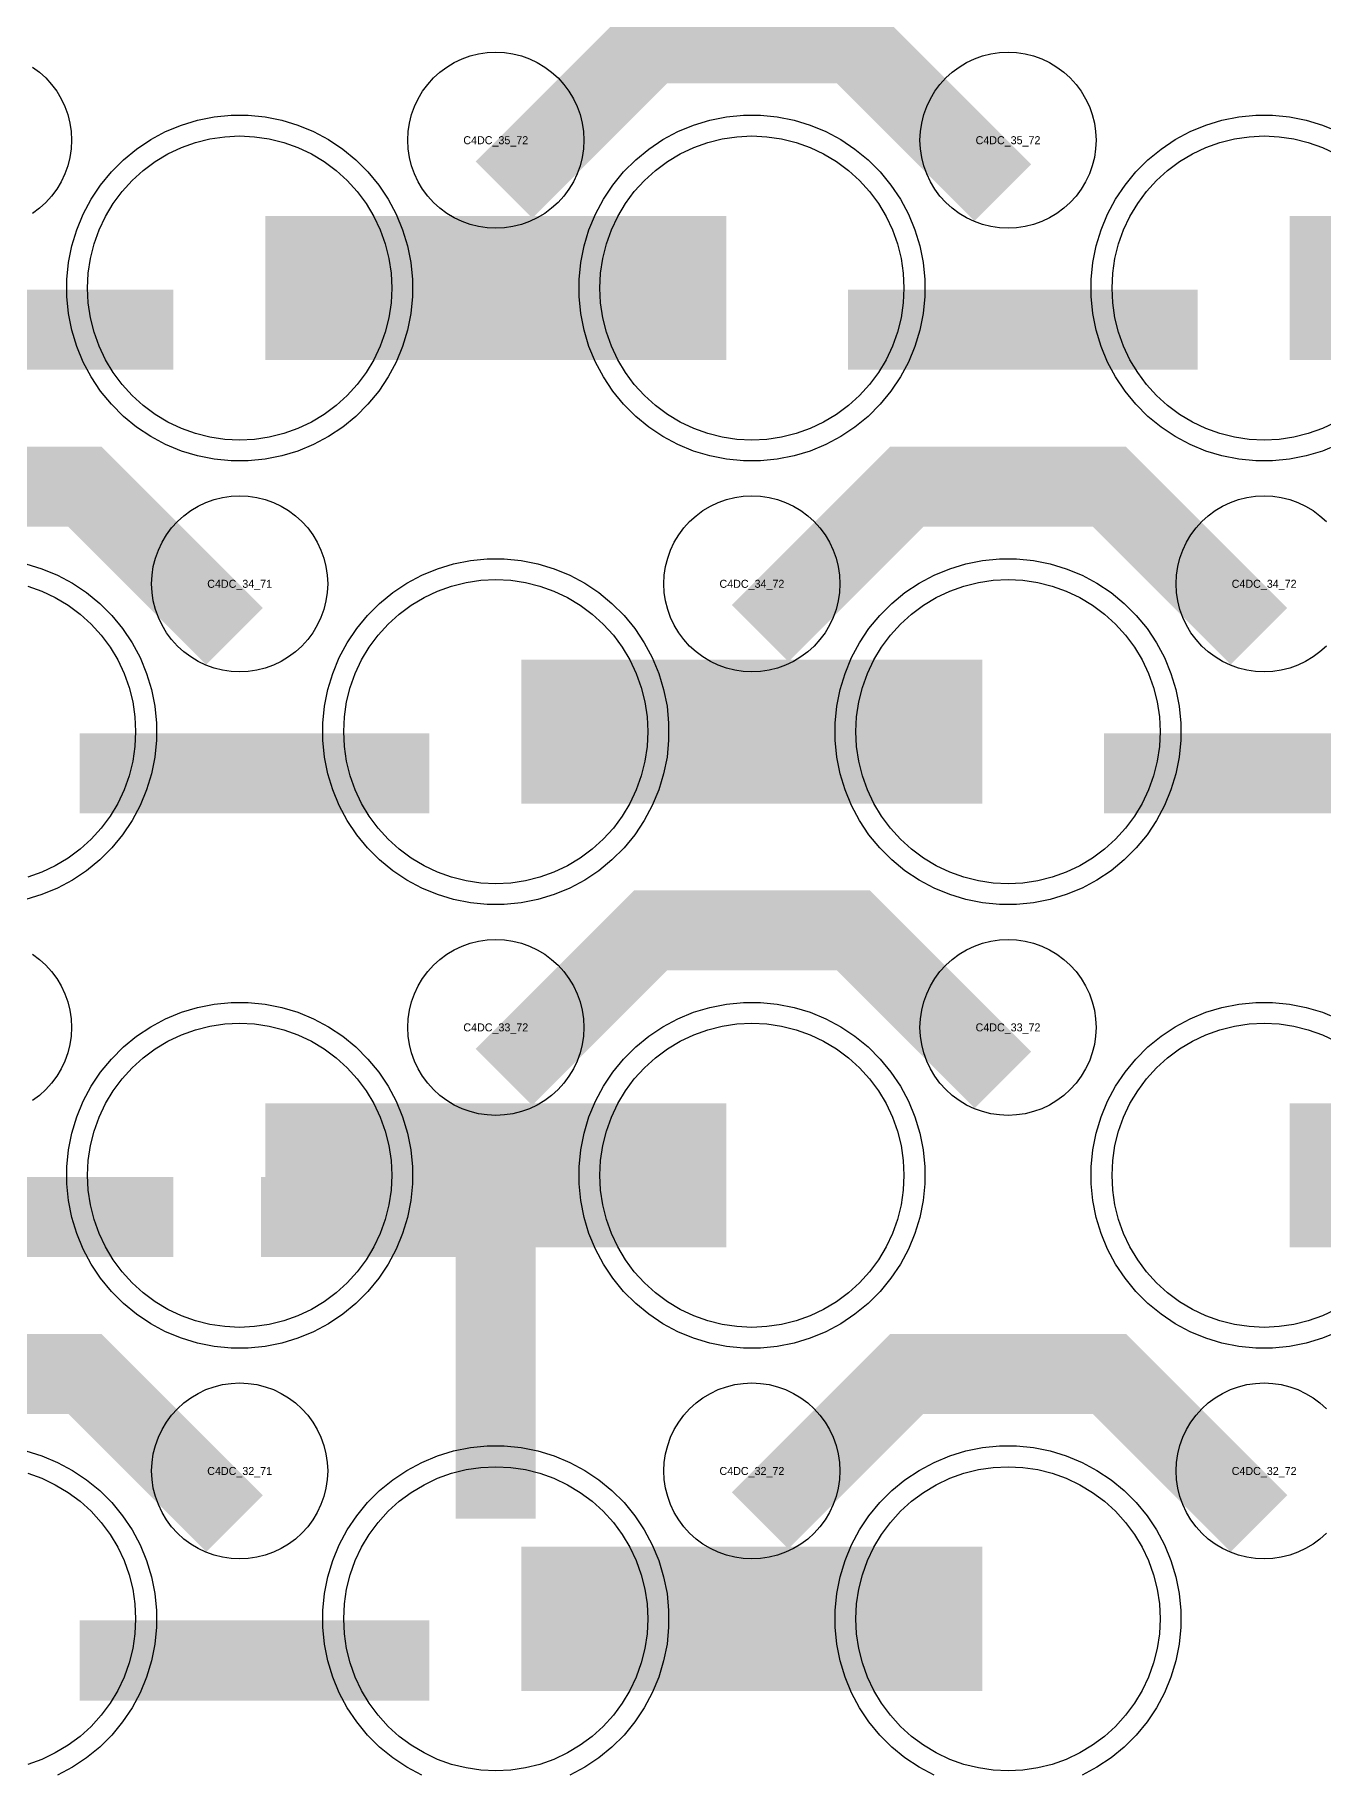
# Model space of a CAD drawing. Extents: x -11880 to 11880, y -14992 to 14992.
# Drawn here: x 10896 to 11298, y -10454 to -9911 of the extents above; entities that cross this region are included whole.
import ezdxf
from ezdxf.enums import TextEntityAlignment as Align

# ---------------------------------------------------------------- set-up
doc = ezdxf.new("R2010")
doc.units = 0
doc.header["$MEASUREMENT"] = 0
for name, color, linetype in [('GDS_775_DT_237', 138, 'CONTINUOUS'), ('RDL1_FS', 34, 'CONTINUOUS'), ('RDL_BS', 160, 'CONTINUOUS')]:
    doc.layers.add(name, color=color, linetype=linetype)

msp = doc.modelspace()

# ---------------------------------------------------------------- linework, layer by layer
at = {"layer": 'RDL1_FS', "color": 241, "true_color": 0xf7abae}
for points in [[(10960, -10037.329), (10955.343, -10037.1), (10950.732, -10036.416), (10946.209, -10035.284), (10941.819, -10033.712), (10937.605, -10031.72), (10933.605, -10029.322), (10929.86, -10026.544), (10926.406, -10023.414), (10923.276, -10019.96), (10920.498, -10016.215), (10918.1, -10012.215), (10916.108, -10008.001), (10914.536, -10003.611), (10913.404, -9999.088), (10912.72, -9994.477), (10912.491, -9989.82), (10912.72, -9985.163), (10913.404, -9980.552), (10914.536, -9976.029), (10916.108, -9971.639), (10918.1, -9967.425), (10920.498, -9963.425), (10923.276, -9959.68), (10926.406, -9956.226), (10929.86, -9953.096), (10933.605, -9950.318), (10937.605, -9947.92), (10941.819, -9945.928), (10946.209, -9944.356), (10950.732, -9943.224), (10955.343, -9942.54), (10960, -9942.311), (10964.657, -9942.54), (10969.268, -9943.224), (10973.791, -9944.356), (10978.181, -9945.928), (10982.395, -9947.92), (10986.395, -9950.318), (10990.14, -9953.096), (10993.594, -9956.226), (10996.724, -9959.68), (10999.502, -9963.425), (11001.9, -9967.425), (11003.892, -9971.639), (11005.464, -9976.029), (11006.596, -9980.552), (11007.28, -9985.163), (11007.509, -9989.82), (11007.28, -9994.477), (11006.596, -9999.088), (11005.464, -10003.611), (11003.892, -10008.001), (11001.9, -10012.215), (10999.502, -10016.215), (10996.724, -10019.96), (10993.594, -10023.414), (10990.14, -10026.544), (10986.395, -10029.322), (10982.395, -10031.72), (10978.181, -10033.712), (10973.791, -10035.284), (10969.268, -10036.416), (10964.657, -10037.1)], [(11120, -10037.329), (11115.343, -10037.1), (11110.732, -10036.416), (11106.209, -10035.284), (11101.819, -10033.712), (11097.605, -10031.72), (11093.605, -10029.322), (11089.86, -10026.544), (11086.406, -10023.414), (11083.276, -10019.96), (11080.498, -10016.215), (11078.1, -10012.215), (11076.108, -10008.001), (11074.536, -10003.611), (11073.404, -9999.088), (11072.72, -9994.477), (11072.491, -9989.82), (11072.72, -9985.163), (11073.404, -9980.552), (11074.536, -9976.029), (11076.108, -9971.639), (11078.1, -9967.425), (11080.498, -9963.425), (11083.276, -9959.68), (11086.406, -9956.226), (11089.86, -9953.096), (11093.605, -9950.318), (11097.605, -9947.92), (11101.819, -9945.928), (11106.209, -9944.356), (11110.732, -9943.224), (11115.343, -9942.54), (11120, -9942.311), (11124.657, -9942.54), (11129.268, -9943.224), (11133.791, -9944.356), (11138.181, -9945.928), (11142.395, -9947.92), (11146.395, -9950.318), (11150.14, -9953.096), (11153.594, -9956.226), (11156.724, -9959.68), (11159.502, -9963.425), (11161.9, -9967.425), (11163.892, -9971.639), (11165.464, -9976.029), (11166.596, -9980.552), (11167.28, -9985.163), (11167.509, -9989.82), (11167.28, -9994.477), (11166.596, -9999.088), (11165.464, -10003.611), (11163.892, -10008.001), (11161.9, -10012.215), (11159.502, -10016.215), (11156.724, -10019.96), (11153.594, -10023.414), (11150.14, -10026.544), (11146.395, -10029.322), (11142.395, -10031.72), (11138.181, -10033.712), (11133.791, -10035.284), (11129.268, -10036.416), (11124.657, -10037.1)], [(11040, -10175.894), (11035.343, -10175.665), (11030.732, -10174.981), (11026.209, -10173.849), (11021.819, -10172.277), (11017.605, -10170.285), (11013.605, -10167.887), (11009.86, -10165.109), (11006.406, -10161.979), (11003.276, -10158.525), (11000.498, -10154.78), (10998.1, -10150.78), (10996.108, -10146.566), (10994.536, -10142.176), (10993.404, -10137.653), (10992.72, -10133.042), (10992.491, -10128.385), (10992.72, -10123.728), (10993.404, -10119.117), (10994.536, -10114.594), (10996.108, -10110.204), (10998.1, -10105.99), (11000.498, -10101.99), (11003.276, -10098.245), (11006.406, -10094.791), (11009.86, -10091.661), (11013.605, -10088.883), (11017.605, -10086.485), (11021.819, -10084.493), (11026.209, -10082.921), (11030.732, -10081.789), (11035.343, -10081.105), (11040, -10080.876), (11044.657, -10081.105), (11049.268, -10081.789), (11053.791, -10082.921), (11058.181, -10084.493), (11062.395, -10086.485), (11066.395, -10088.883), (11070.14, -10091.661), (11073.594, -10094.791), (11076.724, -10098.245), (11079.502, -10101.99), (11081.9, -10105.99), (11083.892, -10110.204), (11085.464, -10114.594), (11086.596, -10119.117), (11087.28, -10123.728), (11087.509, -10128.385), (11087.28, -10133.042), (11086.596, -10137.653), (11085.464, -10142.176), (11083.892, -10146.566), (11081.9, -10150.78), (11079.502, -10154.78), (11076.724, -10158.525), (11073.594, -10161.979), (11070.14, -10165.109), (11066.395, -10167.887), (11062.395, -10170.285), (11058.181, -10172.277), (11053.791, -10173.849), (11049.268, -10174.981), (11044.657, -10175.665)], [(11200, -10175.894), (11195.343, -10175.665), (11190.732, -10174.981), (11186.209, -10173.849), (11181.819, -10172.277), (11177.605, -10170.285), (11173.605, -10167.887), (11169.86, -10165.109), (11166.406, -10161.979), (11163.276, -10158.525), (11160.498, -10154.78), (11158.1, -10150.78), (11156.108, -10146.566), (11154.536, -10142.176), (11153.404, -10137.653), (11152.72, -10133.042), (11152.491, -10128.385), (11152.72, -10123.728), (11153.404, -10119.117), (11154.536, -10114.594), (11156.108, -10110.204), (11158.1, -10105.99), (11160.498, -10101.99), (11163.276, -10098.245), (11166.406, -10094.791), (11169.86, -10091.661), (11173.605, -10088.883), (11177.605, -10086.485), (11181.819, -10084.493), (11186.209, -10082.921), (11190.732, -10081.789), (11195.343, -10081.105), (11200, -10080.876), (11204.657, -10081.105), (11209.268, -10081.789), (11213.791, -10082.921), (11218.181, -10084.493), (11222.395, -10086.485), (11226.395, -10088.883), (11230.14, -10091.661), (11233.594, -10094.791), (11236.724, -10098.245), (11239.502, -10101.99), (11241.9, -10105.99), (11243.892, -10110.204), (11245.464, -10114.594), (11246.596, -10119.117), (11247.28, -10123.728), (11247.509, -10128.385), (11247.28, -10133.042), (11246.596, -10137.653), (11245.464, -10142.176), (11243.892, -10146.566), (11241.9, -10150.78), (11239.502, -10154.78), (11236.724, -10158.525), (11233.594, -10161.979), (11230.14, -10165.109), (11226.395, -10167.887), (11222.395, -10170.285), (11218.181, -10172.277), (11213.791, -10173.849), (11209.268, -10174.981), (11204.657, -10175.665)]]:
    msp.add_lwpolyline(points, close=True, dxfattribs=at)
for points in [[(11302.395, -10031.72), (11298.181, -10033.712), (11293.791, -10035.284), (11289.268, -10036.416), (11284.657, -10037.1), (11280, -10037.329), (11275.343, -10037.1), (11270.732, -10036.416), (11266.209, -10035.284), (11261.819, -10033.712), (11257.605, -10031.72), (11253.605, -10029.322), (11249.86, -10026.544), (11246.406, -10023.414), (11243.276, -10019.96), (11240.498, -10016.215), (11238.1, -10012.215), (11236.108, -10008.001), (11234.536, -10003.611), (11233.404, -9999.088), (11232.72, -9994.477), (11232.491, -9989.82), (11232.72, -9985.163), (11233.404, -9980.552), (11234.536, -9976.029), (11236.108, -9971.639), (11238.1, -9967.425), (11240.498, -9963.425), (11243.276, -9959.68), (11246.406, -9956.226), (11249.86, -9953.096), (11253.605, -9950.318), (11257.605, -9947.92), (11261.819, -9945.928), (11266.209, -9944.356), (11270.732, -9943.224), (11275.343, -9942.54), (11280, -9942.311), (11284.657, -9942.54), (11289.268, -9943.224), (11293.791, -9944.356), (11298.181, -9945.928), (11302.395, -9947.92)], [(10893.791, -10082.921), (10898.181, -10084.493), (10902.395, -10086.485), (10906.395, -10088.883), (10910.14, -10091.661), (10913.594, -10094.791), (10916.724, -10098.245), (10919.502, -10101.99), (10921.9, -10105.99), (10923.892, -10110.204), (10925.464, -10114.594), (10926.596, -10119.117), (10927.28, -10123.728), (10927.509, -10128.385), (10927.28, -10133.042), (10926.596, -10137.653), (10925.464, -10142.176), (10923.892, -10146.566), (10921.9, -10150.78), (10919.502, -10154.78), (10916.724, -10158.525), (10913.594, -10161.979), (10910.14, -10165.109), (10906.395, -10167.887), (10902.395, -10170.285), (10898.181, -10172.277), (10893.791, -10173.849)], [(11302.395, -10308.85), (11298.181, -10310.842), (11293.791, -10312.414), (11289.268, -10313.546), (11284.657, -10314.23), (11280, -10314.459), (11275.343, -10314.23), (11270.732, -10313.546), (11266.209, -10312.414), (11261.819, -10310.842), (11257.605, -10308.85), (11253.605, -10306.452), (11249.86, -10303.674), (11246.406, -10300.544), (11243.276, -10297.09), (11240.498, -10293.345), (11238.1, -10289.345), (11236.108, -10285.131), (11234.536, -10280.741), (11233.404, -10276.218), (11232.72, -10271.607), (11232.491, -10266.95), (11232.72, -10262.293), (11233.404, -10257.682), (11234.536, -10253.159), (11236.108, -10248.769), (11238.1, -10244.555), (11240.498, -10240.555), (11243.276, -10236.81), (11246.406, -10233.356), (11249.86, -10230.226), (11253.605, -10227.448), (11257.605, -10225.05), (11261.819, -10223.058), (11266.209, -10221.486), (11270.732, -10220.354), (11275.343, -10219.67), (11280, -10219.441), (11284.657, -10219.67), (11289.268, -10220.354), (11293.791, -10221.486), (11298.181, -10223.058), (11302.395, -10225.05)]]:
    msp.add_lwpolyline(points, dxfattribs=at)
for points in [[(10968.002, -9989.82, 45, 45, 0), (11040.002, -9989.82, 45, 45, 0)], [(11040.002, -9989.82, 45, 45, 0), (11112.002, -9989.82, 45, 45, 0)], [(11288.002, -9989.82, 45, 45, 0), (11360.002, -9989.82, 45, 45, 0)], [(11048.002, -10128.385, 45, 45, 0), (11120.002, -10128.385, 45, 45, 0)], [(11120.002, -10128.385, 45, 45, 0), (11192.002, -10128.385, 45, 45, 0)], [(11288.002, -10266.95, 45, 45, 0), (11360.002, -10266.95, 45, 45, 0)]]:
    msp.add_lwpolyline(points, format="xyseb", dxfattribs=at)
at = {"layer": 'RDL1_FS'}
for points in [[(10960, -10314.459), (10955.343, -10314.23), (10950.732, -10313.546), (10946.209, -10312.414), (10941.819, -10310.842), (10937.605, -10308.85), (10933.605, -10306.452), (10929.86, -10303.674), (10926.406, -10300.544), (10923.276, -10297.09), (10920.498, -10293.345), (10918.1, -10289.345), (10916.108, -10285.131), (10914.536, -10280.741), (10913.404, -10276.218), (10912.72, -10271.607), (10912.491, -10266.95), (10912.72, -10262.293), (10913.404, -10257.682), (10914.536, -10253.159), (10916.108, -10248.769), (10918.1, -10244.555), (10920.498, -10240.555), (10923.276, -10236.81), (10926.406, -10233.356), (10929.86, -10230.226), (10933.605, -10227.448), (10937.605, -10225.05), (10941.819, -10223.058), (10946.209, -10221.486), (10950.732, -10220.354), (10955.343, -10219.67), (10960, -10219.441), (10964.657, -10219.67), (10969.268, -10220.354), (10973.791, -10221.486), (10978.181, -10223.058), (10982.395, -10225.05), (10986.395, -10227.448), (10990.14, -10230.226), (10993.594, -10233.356), (10996.724, -10236.81), (10999.502, -10240.555), (11001.9, -10244.555), (11003.892, -10248.769), (11005.464, -10253.159), (11006.596, -10257.682), (11007.28, -10262.293), (11007.509, -10266.95), (11007.28, -10271.607), (11006.596, -10276.218), (11005.464, -10280.741), (11003.892, -10285.131), (11001.9, -10289.345), (10999.502, -10293.345), (10996.724, -10297.09), (10993.594, -10300.544), (10990.14, -10303.674), (10986.395, -10306.452), (10982.395, -10308.85), (10978.181, -10310.842), (10973.791, -10312.414), (10969.268, -10313.546), (10964.657, -10314.23)], [(11120, -10314.459), (11115.343, -10314.23), (11110.732, -10313.546), (11106.209, -10312.414), (11101.819, -10310.842), (11097.605, -10308.85), (11093.605, -10306.452), (11089.86, -10303.674), (11086.406, -10300.544), (11083.276, -10297.09), (11080.498, -10293.345), (11078.1, -10289.345), (11076.108, -10285.131), (11074.536, -10280.741), (11073.404, -10276.218), (11072.72, -10271.607), (11072.491, -10266.95), (11072.72, -10262.293), (11073.404, -10257.682), (11074.536, -10253.159), (11076.108, -10248.769), (11078.1, -10244.555), (11080.498, -10240.555), (11083.276, -10236.81), (11086.406, -10233.356), (11089.86, -10230.226), (11093.605, -10227.448), (11097.605, -10225.05), (11101.819, -10223.058), (11106.209, -10221.486), (11110.732, -10220.354), (11115.343, -10219.67), (11120, -10219.441), (11124.657, -10219.67), (11129.268, -10220.354), (11133.791, -10221.486), (11138.181, -10223.058), (11142.395, -10225.05), (11146.395, -10227.448), (11150.14, -10230.226), (11153.594, -10233.356), (11156.724, -10236.81), (11159.502, -10240.555), (11161.9, -10244.555), (11163.892, -10248.769), (11165.464, -10253.159), (11166.596, -10257.682), (11167.28, -10262.293), (11167.509, -10266.95), (11167.28, -10271.607), (11166.596, -10276.218), (11165.464, -10280.741), (11163.892, -10285.131), (11161.9, -10289.345), (11159.502, -10293.345), (11156.724, -10297.09), (11153.594, -10300.544), (11150.14, -10303.674), (11146.395, -10306.452), (11142.395, -10308.85), (11138.181, -10310.842), (11133.791, -10312.414), (11129.268, -10313.546), (11124.657, -10314.23)], [(11040, -10453.024), (11035.343, -10452.795), (11030.732, -10452.111), (11026.209, -10450.979), (11021.819, -10449.407), (11017.605, -10447.415), (11013.605, -10445.017), (11009.86, -10442.239), (11006.406, -10439.109), (11003.276, -10435.655), (11000.498, -10431.91), (10998.1, -10427.91), (10996.108, -10423.696), (10994.536, -10419.306), (10993.404, -10414.783), (10992.72, -10410.172), (10992.491, -10405.515), (10992.72, -10400.858), (10993.404, -10396.247), (10994.536, -10391.724), (10996.108, -10387.334), (10998.1, -10383.12), (11000.498, -10379.12), (11003.276, -10375.375), (11006.406, -10371.921), (11009.86, -10368.791), (11013.605, -10366.013), (11017.605, -10363.615), (11021.819, -10361.623), (11026.209, -10360.051), (11030.732, -10358.919), (11035.343, -10358.235), (11040, -10358.006), (11044.657, -10358.235), (11049.268, -10358.919), (11053.791, -10360.051), (11058.181, -10361.623), (11062.395, -10363.615), (11066.395, -10366.013), (11070.14, -10368.791), (11073.594, -10371.921), (11076.724, -10375.375), (11079.502, -10379.12), (11081.9, -10383.12), (11083.892, -10387.334), (11085.464, -10391.724), (11086.596, -10396.247), (11087.28, -10400.858), (11087.509, -10405.515), (11087.28, -10410.172), (11086.596, -10414.783), (11085.464, -10419.306), (11083.892, -10423.696), (11081.9, -10427.91), (11079.502, -10431.91), (11076.724, -10435.655), (11073.594, -10439.109), (11070.14, -10442.239), (11066.395, -10445.017), (11062.395, -10447.415), (11058.181, -10449.407), (11053.791, -10450.979), (11049.268, -10452.111), (11044.657, -10452.795)], [(11200, -10453.024), (11195.343, -10452.795), (11190.732, -10452.111), (11186.209, -10450.979), (11181.819, -10449.407), (11177.605, -10447.415), (11173.605, -10445.017), (11169.86, -10442.239), (11166.406, -10439.109), (11163.276, -10435.655), (11160.498, -10431.91), (11158.1, -10427.91), (11156.108, -10423.696), (11154.536, -10419.306), (11153.404, -10414.783), (11152.72, -10410.172), (11152.491, -10405.515), (11152.72, -10400.858), (11153.404, -10396.247), (11154.536, -10391.724), (11156.108, -10387.334), (11158.1, -10383.12), (11160.498, -10379.12), (11163.276, -10375.375), (11166.406, -10371.921), (11169.86, -10368.791), (11173.605, -10366.013), (11177.605, -10363.615), (11181.819, -10361.623), (11186.209, -10360.051), (11190.732, -10358.919), (11195.343, -10358.235), (11200, -10358.006), (11204.657, -10358.235), (11209.268, -10358.919), (11213.791, -10360.051), (11218.181, -10361.623), (11222.395, -10363.615), (11226.395, -10366.013), (11230.14, -10368.791), (11233.594, -10371.921), (11236.724, -10375.375), (11239.502, -10379.12), (11241.9, -10383.12), (11243.892, -10387.334), (11245.464, -10391.724), (11246.596, -10396.247), (11247.28, -10400.858), (11247.509, -10405.515), (11247.28, -10410.172), (11246.596, -10414.783), (11245.464, -10419.306), (11243.892, -10423.696), (11241.9, -10427.91), (11239.502, -10431.91), (11236.724, -10435.655), (11233.594, -10439.109), (11230.14, -10442.239), (11226.395, -10445.017), (11222.395, -10447.415), (11218.181, -10449.407), (11213.791, -10450.979), (11209.268, -10452.111), (11204.657, -10452.795)]]:
    msp.add_lwpolyline(points, close=True, dxfattribs=at)
for points in [[(10968.002, -10266.95, 45, 45, 0), (11040.002, -10266.95, 45, 45, 0)], [(11040.002, -10266.95, 45, 45, 0), (11112.002, -10266.95, 45, 45, 0)], [(11048.002, -10405.515, 45, 45, 0), (11120.002, -10405.515, 45, 45, 0)], [(11120.002, -10405.515, 45, 45, 0), (11192.002, -10405.515, 45, 45, 0)]]:
    msp.add_lwpolyline(points, format="xyseb", dxfattribs=at)
msp.add_lwpolyline([(10893.791, -10360.051), (10898.181, -10361.623), (10902.395, -10363.615), (10906.395, -10366.013), (10910.14, -10368.791), (10913.594, -10371.921), (10916.724, -10375.375), (10919.502, -10379.12), (10921.9, -10383.12), (10923.892, -10387.334), (10925.464, -10391.724), (10926.596, -10396.247), (10927.28, -10400.858), (10927.509, -10405.515), (10927.28, -10410.172), (10926.596, -10414.783), (10925.464, -10419.306), (10923.892, -10423.696), (10921.9, -10427.91), (10919.502, -10431.91), (10916.724, -10435.655), (10913.594, -10439.109), (10910.14, -10442.239), (10906.395, -10445.017), (10902.395, -10447.415), (10898.181, -10449.407), (10893.791, -10450.979)], dxfattribs=at)
at = {"layer": 'RDL_BS'}
for points in [[(11042.562, -9959.134, 25, 25, 0), (11088.377, -9913.319, 25, 25, 0), (11121.93, -9913.319, 25, 25, 0)], [(11198.401, -9960.033, 25, 25, 0), (11151.687, -9913.319, 25, 25, 0), (11121.929, -9913.319, 25, 25, 0)], [(10958.401, -10098.598, 25, 25, 0), (10911.687, -10051.884, 25, 25, 0), (10881.929, -10051.884, 25, 25, 0)], [(11122.562, -10097.699, 25, 25, 0), (11168.377, -10051.884, 25, 25, 0), (11201.93, -10051.884, 25, 25, 0)], [(11278.401, -10098.598, 25, 25, 0), (11231.687, -10051.884, 25, 25, 0), (11201.929, -10051.884, 25, 25, 0)], [(11042.562, -10236.264, 25, 25, 0), (11088.377, -10190.449, 25, 25, 0), (11121.93, -10190.449, 25, 25, 0)], [(11198.401, -10237.163, 25, 25, 0), (11151.687, -10190.449, 25, 25, 0), (11121.929, -10190.449, 25, 25, 0)], [(11040, -10374.245, 25, 25, 0), (11040, -10267.468, 25, 25, 0)], [(11040, -10374.245, 25, 25, 0), (11040, -10267.468, 25, 25, 0)], [(10830.016, -10279.963, 25, 25, 0), (10939.281, -10279.963, 25, 25, 0)], [(11052.5, -10279.968, 25, 25, 0), (10966.667, -10279.968, 25, 25, 0)], [(11052.5, -10279.968, 25, 25, 0), (10987.833, -10279.968, 25, 25, 0)], [(10958.401, -10375.728, 25, 25, 0), (10911.687, -10329.014, 25, 25, 0), (10881.929, -10329.014, 25, 25, 0)], [(11122.562, -10374.829, 25, 25, 0), (11168.377, -10329.014, 25, 25, 0), (11201.93, -10329.014, 25, 25, 0)], [(11278.401, -10375.728, 25, 25, 0), (11231.687, -10329.014, 25, 25, 0), (11201.929, -10329.014, 25, 25, 0)], [(10910.016, -10418.528, 25, 25, 0), (11019.281, -10418.528, 25, 25, 0)]]:
    msp.add_lwpolyline(points, format="xyseb", dxfattribs=at)
for points in [[(11040, -9971.126), (11037.307, -9970.994), (11034.635, -9970.598), (11032.016, -9969.941), (11029.481, -9969.034), (11027.044, -9967.882), (11024.72, -9966.489), (11022.557, -9964.886), (11020.558, -9963.074), (11018.746, -9961.075), (11017.143, -9958.912), (11015.75, -9956.588), (11014.598, -9954.151), (11013.691, -9951.616), (11013.034, -9948.997), (11012.638, -9946.325), (11012.506, -9943.632), (11012.638, -9940.939), (11013.034, -9938.267), (11013.691, -9935.648), (11014.598, -9933.113), (11015.75, -9930.676), (11017.143, -9928.352), (11018.746, -9926.189), (11020.558, -9924.19), (11022.557, -9922.378), (11024.72, -9920.775), (11027.044, -9919.382), (11029.481, -9918.23), (11032.016, -9917.323), (11034.635, -9916.666), (11037.307, -9916.27), (11040, -9916.138), (11042.693, -9916.27), (11045.365, -9916.666), (11047.984, -9917.323), (11050.519, -9918.23), (11052.956, -9919.382), (11055.28, -9920.775), (11057.443, -9922.378), (11059.442, -9924.19), (11061.254, -9926.189), (11062.857, -9928.352), (11064.25, -9930.676), (11065.402, -9933.113), (11066.309, -9935.648), (11066.966, -9938.267), (11067.362, -9940.939), (11067.494, -9943.632), (11067.362, -9946.325), (11066.966, -9948.997), (11066.309, -9951.616), (11065.402, -9954.151), (11064.25, -9956.588), (11062.857, -9958.912), (11061.254, -9961.075), (11059.442, -9963.074), (11057.443, -9964.886), (11055.28, -9966.489), (11052.956, -9967.882), (11050.519, -9969.034), (11047.984, -9969.941), (11045.365, -9970.598), (11042.693, -9970.994)], [(11200, -9971.126), (11197.307, -9970.994), (11194.635, -9970.598), (11192.016, -9969.941), (11189.481, -9969.034), (11187.044, -9967.882), (11184.72, -9966.489), (11182.557, -9964.886), (11180.558, -9963.074), (11178.746, -9961.075), (11177.143, -9958.912), (11175.75, -9956.588), (11174.598, -9954.151), (11173.691, -9951.616), (11173.034, -9948.997), (11172.638, -9946.325), (11172.506, -9943.632), (11172.638, -9940.939), (11173.034, -9938.267), (11173.691, -9935.648), (11174.598, -9933.113), (11175.75, -9930.676), (11177.143, -9928.352), (11178.746, -9926.189), (11180.558, -9924.19), (11182.557, -9922.378), (11184.72, -9920.775), (11187.044, -9919.382), (11189.481, -9918.23), (11192.016, -9917.323), (11194.635, -9916.666), (11197.307, -9916.27), (11200, -9916.138), (11202.693, -9916.27), (11205.365, -9916.666), (11207.984, -9917.323), (11210.519, -9918.23), (11212.956, -9919.382), (11215.28, -9920.775), (11217.443, -9922.378), (11219.442, -9924.19), (11221.254, -9926.189), (11222.857, -9928.352), (11224.25, -9930.676), (11225.402, -9933.113), (11226.309, -9935.648), (11226.966, -9938.267), (11227.362, -9940.939), (11227.494, -9943.632), (11227.362, -9946.325), (11226.966, -9948.997), (11226.309, -9951.616), (11225.402, -9954.151), (11224.25, -9956.588), (11222.857, -9958.912), (11221.254, -9961.075), (11219.442, -9963.074), (11217.443, -9964.886), (11215.28, -9966.489), (11212.956, -9967.882), (11210.519, -9969.034), (11207.984, -9969.941), (11205.365, -9970.598), (11202.693, -9970.994)], [(10960, -10109.691), (10957.307, -10109.559), (10954.635, -10109.163), (10952.016, -10108.506), (10949.481, -10107.599), (10947.044, -10106.447), (10944.72, -10105.054), (10942.557, -10103.451), (10940.558, -10101.639), (10938.746, -10099.64), (10937.143, -10097.477), (10935.75, -10095.153), (10934.598, -10092.716), (10933.691, -10090.181), (10933.034, -10087.562), (10932.638, -10084.89), (10932.506, -10082.197), (10932.638, -10079.504), (10933.034, -10076.832), (10933.691, -10074.213), (10934.598, -10071.678), (10935.75, -10069.241), (10937.143, -10066.917), (10938.746, -10064.754), (10940.558, -10062.755), (10942.557, -10060.943), (10944.72, -10059.34), (10947.044, -10057.947), (10949.481, -10056.795), (10952.016, -10055.888), (10954.635, -10055.231), (10957.307, -10054.835), (10960, -10054.703), (10962.693, -10054.835), (10965.365, -10055.231), (10967.984, -10055.888), (10970.519, -10056.795), (10972.956, -10057.947), (10975.28, -10059.34), (10977.443, -10060.943), (10979.442, -10062.755), (10981.254, -10064.754), (10982.857, -10066.917), (10984.25, -10069.241), (10985.402, -10071.678), (10986.309, -10074.213), (10986.966, -10076.832), (10987.362, -10079.504), (10987.494, -10082.197), (10987.362, -10084.89), (10986.966, -10087.562), (10986.309, -10090.181), (10985.402, -10092.716), (10984.25, -10095.153), (10982.857, -10097.477), (10981.254, -10099.64), (10979.442, -10101.639), (10977.443, -10103.451), (10975.28, -10105.054), (10972.956, -10106.447), (10970.519, -10107.599), (10967.984, -10108.506), (10965.365, -10109.163), (10962.693, -10109.559)], [(11120, -10109.691), (11117.307, -10109.559), (11114.635, -10109.163), (11112.016, -10108.506), (11109.481, -10107.599), (11107.044, -10106.447), (11104.72, -10105.054), (11102.557, -10103.451), (11100.558, -10101.639), (11098.746, -10099.64), (11097.143, -10097.477), (11095.75, -10095.153), (11094.598, -10092.716), (11093.691, -10090.181), (11093.034, -10087.562), (11092.638, -10084.89), (11092.506, -10082.197), (11092.638, -10079.504), (11093.034, -10076.832), (11093.691, -10074.213), (11094.598, -10071.678), (11095.75, -10069.241), (11097.143, -10066.917), (11098.746, -10064.754), (11100.558, -10062.755), (11102.557, -10060.943), (11104.72, -10059.34), (11107.044, -10057.947), (11109.481, -10056.795), (11112.016, -10055.888), (11114.635, -10055.231), (11117.307, -10054.835), (11120, -10054.703), (11122.693, -10054.835), (11125.365, -10055.231), (11127.984, -10055.888), (11130.519, -10056.795), (11132.956, -10057.947), (11135.28, -10059.34), (11137.443, -10060.943), (11139.442, -10062.755), (11141.254, -10064.754), (11142.857, -10066.917), (11144.25, -10069.241), (11145.402, -10071.678), (11146.309, -10074.213), (11146.966, -10076.832), (11147.362, -10079.504), (11147.494, -10082.197), (11147.362, -10084.89), (11146.966, -10087.562), (11146.309, -10090.181), (11145.402, -10092.716), (11144.25, -10095.153), (11142.857, -10097.477), (11141.254, -10099.64), (11139.442, -10101.639), (11137.443, -10103.451), (11135.28, -10105.054), (11132.956, -10106.447), (11130.519, -10107.599), (11127.984, -10108.506), (11125.365, -10109.163), (11122.693, -10109.559)], [(11040, -10248.256), (11037.307, -10248.124), (11034.635, -10247.728), (11032.016, -10247.071), (11029.481, -10246.164), (11027.044, -10245.012), (11024.72, -10243.619), (11022.557, -10242.016), (11020.558, -10240.204), (11018.746, -10238.205), (11017.143, -10236.042), (11015.75, -10233.718), (11014.598, -10231.281), (11013.691, -10228.746), (11013.034, -10226.127), (11012.638, -10223.455), (11012.506, -10220.762), (11012.638, -10218.069), (11013.034, -10215.397), (11013.691, -10212.778), (11014.598, -10210.243), (11015.75, -10207.806), (11017.143, -10205.482), (11018.746, -10203.319), (11020.558, -10201.32), (11022.557, -10199.508), (11024.72, -10197.905), (11027.044, -10196.512), (11029.481, -10195.36), (11032.016, -10194.453), (11034.635, -10193.796), (11037.307, -10193.4), (11040, -10193.268), (11042.693, -10193.4), (11045.365, -10193.796), (11047.984, -10194.453), (11050.519, -10195.36), (11052.956, -10196.512), (11055.28, -10197.905), (11057.443, -10199.508), (11059.442, -10201.32), (11061.254, -10203.319), (11062.857, -10205.482), (11064.25, -10207.806), (11065.402, -10210.243), (11066.309, -10212.778), (11066.966, -10215.397), (11067.362, -10218.069), (11067.494, -10220.762), (11067.362, -10223.455), (11066.966, -10226.127), (11066.309, -10228.746), (11065.402, -10231.281), (11064.25, -10233.718), (11062.857, -10236.042), (11061.254, -10238.205), (11059.442, -10240.204), (11057.443, -10242.016), (11055.28, -10243.619), (11052.956, -10245.012), (11050.519, -10246.164), (11047.984, -10247.071), (11045.365, -10247.728), (11042.693, -10248.124)], [(11200, -10248.256), (11197.307, -10248.124), (11194.635, -10247.728), (11192.016, -10247.071), (11189.481, -10246.164), (11187.044, -10245.012), (11184.72, -10243.619), (11182.557, -10242.016), (11180.558, -10240.204), (11178.746, -10238.205), (11177.143, -10236.042), (11175.75, -10233.718), (11174.598, -10231.281), (11173.691, -10228.746), (11173.034, -10226.127), (11172.638, -10223.455), (11172.506, -10220.762), (11172.638, -10218.069), (11173.034, -10215.397), (11173.691, -10212.778), (11174.598, -10210.243), (11175.75, -10207.806), (11177.143, -10205.482), (11178.746, -10203.319), (11180.558, -10201.32), (11182.557, -10199.508), (11184.72, -10197.905), (11187.044, -10196.512), (11189.481, -10195.36), (11192.016, -10194.453), (11194.635, -10193.796), (11197.307, -10193.4), (11200, -10193.268), (11202.693, -10193.4), (11205.365, -10193.796), (11207.984, -10194.453), (11210.519, -10195.36), (11212.956, -10196.512), (11215.28, -10197.905), (11217.443, -10199.508), (11219.442, -10201.32), (11221.254, -10203.319), (11222.857, -10205.482), (11224.25, -10207.806), (11225.402, -10210.243), (11226.309, -10212.778), (11226.966, -10215.397), (11227.362, -10218.069), (11227.494, -10220.762), (11227.362, -10223.455), (11226.966, -10226.127), (11226.309, -10228.746), (11225.402, -10231.281), (11224.25, -10233.718), (11222.857, -10236.042), (11221.254, -10238.205), (11219.442, -10240.204), (11217.443, -10242.016), (11215.28, -10243.619), (11212.956, -10245.012), (11210.519, -10246.164), (11207.984, -10247.071), (11205.365, -10247.728), (11202.693, -10248.124)], [(10957.356, -10320.95), (10952.062, -10320.433), (10946.835, -10319.387), (10941.795, -10317.856), (10936.885, -10315.825), (10932.223, -10313.333), (10927.809, -10310.386), (10923.708, -10307.024), (10919.926, -10303.242), (10916.564, -10299.141), (10913.617, -10294.727), (10911.125, -10290.065), (10909.094, -10285.155), (10907.563, -10280.115), (10906.517, -10274.888), (10906, -10269.594), (10906, -10264.306), (10906.517, -10259.012), (10907.563, -10253.785), (10909.094, -10248.745), (10911.125, -10243.835), (10913.617, -10239.173), (10916.564, -10234.759), (10919.926, -10230.658), (10923.708, -10226.876), (10927.809, -10223.514), (10932.223, -10220.567), (10936.885, -10218.075), (10941.795, -10216.044), (10946.835, -10214.513), (10952.062, -10213.467), (10957.356, -10212.95), (10962.644, -10212.95), (10967.938, -10213.467), (10973.165, -10214.513), (10978.205, -10216.044), (10983.115, -10218.075), (10987.777, -10220.567), (10992.191, -10223.514), (10996.292, -10226.876), (11000.074, -10230.658), (11003.436, -10234.759), (11006.383, -10239.173), (11008.875, -10243.835), (11010.906, -10248.745), (11012.437, -10253.785), (11013.483, -10259.012), (11014, -10264.306), (11014, -10269.594), (11013.483, -10274.888), (11012.437, -10280.115), (11010.906, -10285.155), (11008.875, -10290.065), (11006.383, -10294.727), (11003.436, -10299.141), (11000.074, -10303.242), (10996.292, -10307.024), (10992.191, -10310.386), (10987.777, -10313.333), (10983.115, -10315.825), (10978.205, -10317.856), (10973.165, -10319.387), (10967.938, -10320.433), (10962.644, -10320.95)], [(11117.356, -10320.95), (11112.062, -10320.433), (11106.835, -10319.387), (11101.795, -10317.856), (11096.885, -10315.825), (11092.223, -10313.333), (11087.809, -10310.386), (11083.708, -10307.024), (11079.926, -10303.242), (11076.564, -10299.141), (11073.617, -10294.727), (11071.125, -10290.065), (11069.094, -10285.155), (11067.563, -10280.115), (11066.517, -10274.888), (11066, -10269.594), (11066, -10264.306), (11066.517, -10259.012), (11067.563, -10253.785), (11069.094, -10248.745), (11071.125, -10243.835), (11073.617, -10239.173), (11076.564, -10234.759), (11079.926, -10230.658), (11083.708, -10226.876), (11087.809, -10223.514), (11092.223, -10220.567), (11096.885, -10218.075), (11101.795, -10216.044), (11106.835, -10214.513), (11112.062, -10213.467), (11117.356, -10212.95), (11122.644, -10212.95), (11127.938, -10213.467), (11133.165, -10214.513), (11138.205, -10216.044), (11143.115, -10218.075), (11147.777, -10220.567), (11152.191, -10223.514), (11156.292, -10226.876), (11160.074, -10230.658), (11163.436, -10234.759), (11166.383, -10239.173), (11168.875, -10243.835), (11170.906, -10248.745), (11172.437, -10253.785), (11173.483, -10259.012), (11174, -10264.306), (11174, -10269.594), (11173.483, -10274.888), (11172.437, -10280.115), (11170.906, -10285.155), (11168.875, -10290.065), (11166.383, -10294.727), (11163.436, -10299.141), (11160.074, -10303.242), (11156.292, -10307.024), (11152.191, -10310.386), (11147.777, -10313.333), (11143.115, -10315.825), (11138.205, -10317.856), (11133.165, -10319.387), (11127.938, -10320.433), (11122.644, -10320.95)], [(10960, -10386.821), (10957.307, -10386.689), (10954.635, -10386.293), (10952.016, -10385.636), (10949.481, -10384.729), (10947.044, -10383.577), (10944.72, -10382.184), (10942.557, -10380.581), (10940.558, -10378.769), (10938.746, -10376.77), (10937.143, -10374.607), (10935.75, -10372.283), (10934.598, -10369.846), (10933.691, -10367.311), (10933.034, -10364.692), (10932.638, -10362.02), (10932.506, -10359.327), (10932.638, -10356.634), (10933.034, -10353.962), (10933.691, -10351.343), (10934.598, -10348.808), (10935.75, -10346.371), (10937.143, -10344.047), (10938.746, -10341.884), (10940.558, -10339.885), (10942.557, -10338.073), (10944.72, -10336.47), (10947.044, -10335.077), (10949.481, -10333.925), (10952.016, -10333.018), (10954.635, -10332.361), (10957.307, -10331.965), (10960, -10331.833), (10962.693, -10331.965), (10965.365, -10332.361), (10967.984, -10333.018), (10970.519, -10333.925), (10972.956, -10335.077), (10975.28, -10336.47), (10977.443, -10338.073), (10979.442, -10339.885), (10981.254, -10341.884), (10982.857, -10344.047), (10984.25, -10346.371), (10985.402, -10348.808), (10986.309, -10351.343), (10986.966, -10353.962), (10987.362, -10356.634), (10987.494, -10359.327), (10987.362, -10362.02), (10986.966, -10364.692), (10986.309, -10367.311), (10985.402, -10369.846), (10984.25, -10372.283), (10982.857, -10374.607), (10981.254, -10376.77), (10979.442, -10378.769), (10977.443, -10380.581), (10975.28, -10382.184), (10972.956, -10383.577), (10970.519, -10384.729), (10967.984, -10385.636), (10965.365, -10386.293), (10962.693, -10386.689)], [(11120, -10386.821), (11117.307, -10386.689), (11114.635, -10386.293), (11112.016, -10385.636), (11109.481, -10384.729), (11107.044, -10383.577), (11104.72, -10382.184), (11102.557, -10380.581), (11100.558, -10378.769), (11098.746, -10376.77), (11097.143, -10374.607), (11095.75, -10372.283), (11094.598, -10369.846), (11093.691, -10367.311), (11093.034, -10364.692), (11092.638, -10362.02), (11092.506, -10359.327), (11092.638, -10356.634), (11093.034, -10353.962), (11093.691, -10351.343), (11094.598, -10348.808), (11095.75, -10346.371), (11097.143, -10344.047), (11098.746, -10341.884), (11100.558, -10339.885), (11102.557, -10338.073), (11104.72, -10336.47), (11107.044, -10335.077), (11109.481, -10333.925), (11112.016, -10333.018), (11114.635, -10332.361), (11117.307, -10331.965), (11120, -10331.833), (11122.693, -10331.965), (11125.365, -10332.361), (11127.984, -10333.018), (11130.519, -10333.925), (11132.956, -10335.077), (11135.28, -10336.47), (11137.443, -10338.073), (11139.442, -10339.885), (11141.254, -10341.884), (11142.857, -10344.047), (11144.25, -10346.371), (11145.402, -10348.808), (11146.309, -10351.343), (11146.966, -10353.962), (11147.362, -10356.634), (11147.494, -10359.327), (11147.362, -10362.02), (11146.966, -10364.692), (11146.309, -10367.311), (11145.402, -10369.846), (11144.25, -10372.283), (11142.857, -10374.607), (11141.254, -10376.77), (11139.442, -10378.769), (11137.443, -10380.581), (11135.28, -10382.184), (11132.956, -10383.577), (11130.519, -10384.729), (11127.984, -10385.636), (11125.365, -10386.293), (11122.693, -10386.689)]]:
    msp.add_lwpolyline(points, close=True, dxfattribs=at)
for points in [[(10895.28, -9920.775), (10897.443, -9922.378), (10899.442, -9924.19), (10901.254, -9926.189), (10902.857, -9928.352), (10904.25, -9930.676), (10905.402, -9933.113), (10906.309, -9935.648), (10906.966, -9938.267), (10907.362, -9940.939), (10907.494, -9943.632), (10907.362, -9946.325), (10906.966, -9948.997), (10906.309, -9951.616), (10905.402, -9954.151), (10904.25, -9956.588), (10902.857, -9958.912), (10901.254, -9961.075), (10899.442, -9963.074), (10897.443, -9964.886), (10895.28, -9966.489)], [(11299.442, -10101.639), (11297.443, -10103.451), (11295.28, -10105.054), (11292.956, -10106.447), (11290.519, -10107.599), (11287.984, -10108.506), (11285.365, -10109.163), (11282.693, -10109.559), (11280, -10109.691), (11277.307, -10109.559), (11274.635, -10109.163), (11272.016, -10108.506), (11269.481, -10107.599), (11267.044, -10106.447), (11264.72, -10105.054), (11262.557, -10103.451), (11260.558, -10101.639), (11258.746, -10099.64), (11257.143, -10097.477), (11255.75, -10095.153), (11254.598, -10092.716), (11253.691, -10090.181), (11253.034, -10087.562), (11252.638, -10084.89), (11252.506, -10082.197), (11252.638, -10079.504), (11253.034, -10076.832), (11253.691, -10074.213), (11254.598, -10071.678), (11255.75, -10069.241), (11257.143, -10066.917), (11258.746, -10064.754), (11260.558, -10062.755), (11262.557, -10060.943), (11264.72, -10059.34), (11267.044, -10057.947), (11269.481, -10056.795), (11272.016, -10055.888), (11274.635, -10055.231), (11277.307, -10054.835), (11280, -10054.703), (11282.693, -10054.835), (11285.365, -10055.231), (11287.984, -10055.888), (11290.519, -10056.795), (11292.956, -10057.947), (11295.28, -10059.34), (11297.443, -10060.943), (11299.442, -10062.755)], [(10895.28, -10197.905), (10897.443, -10199.508), (10899.442, -10201.32), (10901.254, -10203.319), (10902.857, -10205.482), (10904.25, -10207.806), (10905.402, -10210.243), (10906.309, -10212.778), (10906.966, -10215.397), (10907.362, -10218.069), (10907.494, -10220.762), (10907.362, -10223.455), (10906.966, -10226.127), (10906.309, -10228.746), (10905.402, -10231.281), (10904.25, -10233.718), (10902.857, -10236.042), (10901.254, -10238.205), (10899.442, -10240.204), (10897.443, -10242.016), (10895.28, -10243.619)], [(11299.442, -10378.769), (11297.443, -10380.581), (11295.28, -10382.184), (11292.956, -10383.577), (11290.519, -10384.729), (11287.984, -10385.636), (11285.365, -10386.293), (11282.693, -10386.689), (11280, -10386.821), (11277.307, -10386.689), (11274.635, -10386.293), (11272.016, -10385.636), (11269.481, -10384.729), (11267.044, -10383.577), (11264.72, -10382.184), (11262.557, -10380.581), (11260.558, -10378.769), (11258.746, -10376.77), (11257.143, -10374.607), (11255.75, -10372.283), (11254.598, -10369.846), (11253.691, -10367.311), (11253.034, -10364.692), (11252.638, -10362.02), (11252.506, -10359.327), (11252.638, -10356.634), (11253.034, -10353.962), (11253.691, -10351.343), (11254.598, -10348.808), (11255.75, -10346.371), (11257.143, -10344.047), (11258.746, -10341.884), (11260.558, -10339.885), (11262.557, -10338.073), (11264.72, -10336.47), (11267.044, -10335.077), (11269.481, -10333.925), (11272.016, -10333.018), (11274.635, -10332.361), (11277.307, -10331.965), (11280, -10331.833), (11282.693, -10331.965), (11285.365, -10332.361), (11287.984, -10333.018), (11290.519, -10333.925), (11292.956, -10335.077), (11295.28, -10336.47), (11297.443, -10338.073), (11299.442, -10339.885)], [(10893.165, -10353.078), (10898.205, -10354.609), (10903.115, -10356.64), (10907.777, -10359.132), (10912.191, -10362.079), (10916.292, -10365.441), (10920.074, -10369.223), (10923.436, -10373.324), (10926.383, -10377.738), (10928.875, -10382.4), (10930.906, -10387.31), (10932.437, -10392.35), (10933.483, -10397.577), (10934, -10402.871), (10934, -10408.159), (10933.483, -10413.453), (10932.437, -10418.68), (10930.906, -10423.72), (10928.875, -10428.63), (10926.383, -10433.292), (10923.436, -10437.706), (10920.074, -10441.807), (10916.292, -10445.589), (10912.191, -10448.951), (10907.777, -10451.898), (10903.115, -10454.39)], [(11016.885, -10454.39), (11012.223, -10451.898), (11007.809, -10448.951), (11003.708, -10445.589), (10999.926, -10441.807), (10996.564, -10437.706), (10993.617, -10433.292), (10991.125, -10428.63), (10989.094, -10423.72), (10987.563, -10418.68), (10986.517, -10413.453), (10986, -10408.159), (10986, -10402.871), (10986.517, -10397.577), (10987.563, -10392.35), (10989.094, -10387.31), (10991.125, -10382.4), (10993.617, -10377.738), (10996.564, -10373.324), (10999.926, -10369.223), (11003.708, -10365.441), (11007.809, -10362.079), (11012.223, -10359.132), (11016.885, -10356.64), (11021.795, -10354.609), (11026.835, -10353.078), (11032.062, -10352.032), (11037.356, -10351.515), (11042.644, -10351.515), (11047.938, -10352.032), (11053.165, -10353.078), (11058.205, -10354.609), (11063.115, -10356.64), (11067.777, -10359.132), (11072.191, -10362.079), (11076.292, -10365.441), (11080.074, -10369.223), (11083.436, -10373.324), (11086.383, -10377.738), (11088.875, -10382.4), (11090.906, -10387.31), (11092.437, -10392.35), (11093.483, -10397.577), (11094, -10402.871), (11094, -10408.159), (11093.483, -10413.453), (11092.437, -10418.68), (11090.906, -10423.72), (11088.875, -10428.63), (11086.383, -10433.292), (11083.436, -10437.706), (11080.074, -10441.807), (11076.292, -10445.589), (11072.191, -10448.951), (11067.777, -10451.898), (11063.115, -10454.39)], [(11176.885, -10454.39), (11172.223, -10451.898), (11167.809, -10448.951), (11163.708, -10445.589), (11159.926, -10441.807), (11156.564, -10437.706), (11153.617, -10433.292), (11151.125, -10428.63), (11149.094, -10423.72), (11147.563, -10418.68), (11146.517, -10413.453), (11146, -10408.159), (11146, -10402.871), (11146.517, -10397.577), (11147.563, -10392.35), (11149.094, -10387.31), (11151.125, -10382.4), (11153.617, -10377.738), (11156.564, -10373.324), (11159.926, -10369.223), (11163.708, -10365.441), (11167.809, -10362.079), (11172.223, -10359.132), (11176.885, -10356.64), (11181.795, -10354.609), (11186.835, -10353.078), (11192.062, -10352.032), (11197.356, -10351.515), (11202.644, -10351.515), (11207.938, -10352.032), (11213.165, -10353.078), (11218.205, -10354.609), (11223.115, -10356.64), (11227.777, -10359.132), (11232.191, -10362.079), (11236.292, -10365.441), (11240.074, -10369.223), (11243.436, -10373.324), (11246.383, -10377.738), (11248.875, -10382.4), (11250.906, -10387.31), (11252.437, -10392.35), (11253.483, -10397.577), (11254, -10402.871), (11254, -10408.159), (11253.483, -10413.453), (11252.437, -10418.68), (11250.906, -10423.72), (11248.875, -10428.63), (11246.383, -10433.292), (11243.436, -10437.706), (11240.074, -10441.807), (11236.292, -10445.589), (11232.191, -10448.951), (11227.777, -10451.898), (11223.115, -10454.39)]]:
    msp.add_lwpolyline(points, dxfattribs=at)
at = {"layer": 'RDL_BS', "color": 241, "true_color": 0xf7abae}
for points in [[(10957.356, -10043.82), (10952.062, -10043.303), (10946.835, -10042.257), (10941.795, -10040.726), (10936.885, -10038.695), (10932.223, -10036.203), (10927.809, -10033.256), (10923.708, -10029.894), (10919.926, -10026.112), (10916.564, -10022.011), (10913.617, -10017.597), (10911.125, -10012.935), (10909.094, -10008.025), (10907.563, -10002.985), (10906.517, -9997.758), (10906, -9992.464), (10906, -9987.176), (10906.517, -9981.882), (10907.563, -9976.655), (10909.094, -9971.615), (10911.125, -9966.705), (10913.617, -9962.043), (10916.564, -9957.629), (10919.926, -9953.528), (10923.708, -9949.746), (10927.809, -9946.384), (10932.223, -9943.437), (10936.885, -9940.945), (10941.795, -9938.914), (10946.835, -9937.383), (10952.062, -9936.337), (10957.356, -9935.82), (10962.644, -9935.82), (10967.938, -9936.337), (10973.165, -9937.383), (10978.205, -9938.914), (10983.115, -9940.945), (10987.777, -9943.437), (10992.191, -9946.384), (10996.292, -9949.746), (11000.074, -9953.528), (11003.436, -9957.629), (11006.383, -9962.043), (11008.875, -9966.705), (11010.906, -9971.615), (11012.437, -9976.655), (11013.483, -9981.882), (11014, -9987.176), (11014, -9992.464), (11013.483, -9997.758), (11012.437, -10002.985), (11010.906, -10008.025), (11008.875, -10012.935), (11006.383, -10017.597), (11003.436, -10022.011), (11000.074, -10026.112), (10996.292, -10029.894), (10992.191, -10033.256), (10987.777, -10036.203), (10983.115, -10038.695), (10978.205, -10040.726), (10973.165, -10042.257), (10967.938, -10043.303), (10962.644, -10043.82)], [(11117.356, -10043.82), (11112.062, -10043.303), (11106.835, -10042.257), (11101.795, -10040.726), (11096.885, -10038.695), (11092.223, -10036.203), (11087.809, -10033.256), (11083.708, -10029.894), (11079.926, -10026.112), (11076.564, -10022.011), (11073.617, -10017.597), (11071.125, -10012.935), (11069.094, -10008.025), (11067.563, -10002.985), (11066.517, -9997.758), (11066, -9992.464), (11066, -9987.176), (11066.517, -9981.882), (11067.563, -9976.655), (11069.094, -9971.615), (11071.125, -9966.705), (11073.617, -9962.043), (11076.564, -9957.629), (11079.926, -9953.528), (11083.708, -9949.746), (11087.809, -9946.384), (11092.223, -9943.437), (11096.885, -9940.945), (11101.795, -9938.914), (11106.835, -9937.383), (11112.062, -9936.337), (11117.356, -9935.82), (11122.644, -9935.82), (11127.938, -9936.337), (11133.165, -9937.383), (11138.205, -9938.914), (11143.115, -9940.945), (11147.777, -9943.437), (11152.191, -9946.384), (11156.292, -9949.746), (11160.074, -9953.528), (11163.436, -9957.629), (11166.383, -9962.043), (11168.875, -9966.705), (11170.906, -9971.615), (11172.437, -9976.655), (11173.483, -9981.882), (11174, -9987.176), (11174, -9992.464), (11173.483, -9997.758), (11172.437, -10002.985), (11170.906, -10008.025), (11168.875, -10012.935), (11166.383, -10017.597), (11163.436, -10022.011), (11160.074, -10026.112), (11156.292, -10029.894), (11152.191, -10033.256), (11147.777, -10036.203), (11143.115, -10038.695), (11138.205, -10040.726), (11133.165, -10042.257), (11127.938, -10043.303), (11122.644, -10043.82)], [(11037.356, -10182.385), (11032.062, -10181.868), (11026.835, -10180.822), (11021.795, -10179.291), (11016.885, -10177.26), (11012.223, -10174.768), (11007.809, -10171.821), (11003.708, -10168.459), (10999.926, -10164.677), (10996.564, -10160.576), (10993.617, -10156.162), (10991.125, -10151.5), (10989.094, -10146.59), (10987.563, -10141.55), (10986.517, -10136.323), (10986, -10131.029), (10986, -10125.741), (10986.517, -10120.447), (10987.563, -10115.22), (10989.094, -10110.18), (10991.125, -10105.27), (10993.617, -10100.608), (10996.564, -10096.194), (10999.926, -10092.093), (11003.708, -10088.311), (11007.809, -10084.949), (11012.223, -10082.002), (11016.885, -10079.51), (11021.795, -10077.479), (11026.835, -10075.948), (11032.062, -10074.902), (11037.356, -10074.385), (11042.644, -10074.385), (11047.938, -10074.902), (11053.165, -10075.948), (11058.205, -10077.479), (11063.115, -10079.51), (11067.777, -10082.002), (11072.191, -10084.949), (11076.292, -10088.311), (11080.074, -10092.093), (11083.436, -10096.194), (11086.383, -10100.608), (11088.875, -10105.27), (11090.906, -10110.18), (11092.437, -10115.22), (11093.483, -10120.447), (11094, -10125.741), (11094, -10131.029), (11093.483, -10136.323), (11092.437, -10141.55), (11090.906, -10146.59), (11088.875, -10151.5), (11086.383, -10156.162), (11083.436, -10160.576), (11080.074, -10164.677), (11076.292, -10168.459), (11072.191, -10171.821), (11067.777, -10174.768), (11063.115, -10177.26), (11058.205, -10179.291), (11053.165, -10180.822), (11047.938, -10181.868), (11042.644, -10182.385)], [(11197.356, -10182.385), (11192.062, -10181.868), (11186.835, -10180.822), (11181.795, -10179.291), (11176.885, -10177.26), (11172.223, -10174.768), (11167.809, -10171.821), (11163.708, -10168.459), (11159.926, -10164.677), (11156.564, -10160.576), (11153.617, -10156.162), (11151.125, -10151.5), (11149.094, -10146.59), (11147.563, -10141.55), (11146.517, -10136.323), (11146, -10131.029), (11146, -10125.741), (11146.517, -10120.447), (11147.563, -10115.22), (11149.094, -10110.18), (11151.125, -10105.27), (11153.617, -10100.608), (11156.564, -10096.194), (11159.926, -10092.093), (11163.708, -10088.311), (11167.809, -10084.949), (11172.223, -10082.002), (11176.885, -10079.51), (11181.795, -10077.479), (11186.835, -10075.948), (11192.062, -10074.902), (11197.356, -10074.385), (11202.644, -10074.385), (11207.938, -10074.902), (11213.165, -10075.948), (11218.205, -10077.479), (11223.115, -10079.51), (11227.777, -10082.002), (11232.191, -10084.949), (11236.292, -10088.311), (11240.074, -10092.093), (11243.436, -10096.194), (11246.383, -10100.608), (11248.875, -10105.27), (11250.906, -10110.18), (11252.437, -10115.22), (11253.483, -10120.447), (11254, -10125.741), (11254, -10131.029), (11253.483, -10136.323), (11252.437, -10141.55), (11250.906, -10146.59), (11248.875, -10151.5), (11246.383, -10156.162), (11243.436, -10160.576), (11240.074, -10164.677), (11236.292, -10168.459), (11232.191, -10171.821), (11227.777, -10174.768), (11223.115, -10177.26), (11218.205, -10179.291), (11213.165, -10180.822), (11207.938, -10181.868), (11202.644, -10182.385)]]:
    msp.add_lwpolyline(points, close=True, dxfattribs=at)
for points in [[(11303.115, -10038.695), (11298.205, -10040.726), (11293.165, -10042.257), (11287.938, -10043.303), (11282.644, -10043.82), (11277.356, -10043.82), (11272.062, -10043.303), (11266.835, -10042.257), (11261.795, -10040.726), (11256.885, -10038.695), (11252.223, -10036.203), (11247.809, -10033.256), (11243.708, -10029.894), (11239.926, -10026.112), (11236.564, -10022.011), (11233.617, -10017.597), (11231.125, -10012.935), (11229.094, -10008.025), (11227.563, -10002.985), (11226.517, -9997.758), (11226, -9992.464), (11226, -9987.176), (11226.517, -9981.882), (11227.563, -9976.655), (11229.094, -9971.615), (11231.125, -9966.705), (11233.617, -9962.043), (11236.564, -9957.629), (11239.926, -9953.528), (11243.708, -9949.746), (11247.809, -9946.384), (11252.223, -9943.437), (11256.885, -9940.945), (11261.795, -9938.914), (11266.835, -9937.383), (11272.062, -9936.337), (11277.356, -9935.82), (11282.644, -9935.82), (11287.938, -9936.337), (11293.165, -9937.383), (11298.205, -9938.914), (11303.115, -9940.945)], [(10893.165, -10075.948), (10898.205, -10077.479), (10903.115, -10079.51), (10907.777, -10082.002), (10912.191, -10084.949), (10916.292, -10088.311), (10920.074, -10092.093), (10923.436, -10096.194), (10926.383, -10100.608), (10928.875, -10105.27), (10930.906, -10110.18), (10932.437, -10115.22), (10933.483, -10120.447), (10934, -10125.741), (10934, -10131.029), (10933.483, -10136.323), (10932.437, -10141.55), (10930.906, -10146.59), (10928.875, -10151.5), (10926.383, -10156.162), (10923.436, -10160.576), (10920.074, -10164.677), (10916.292, -10168.459), (10912.191, -10171.821), (10907.777, -10174.768), (10903.115, -10177.26), (10898.205, -10179.291), (10893.165, -10180.822)], [(11303.115, -10315.825), (11298.205, -10317.856), (11293.165, -10319.387), (11287.938, -10320.433), (11282.644, -10320.95), (11277.356, -10320.95), (11272.062, -10320.433), (11266.835, -10319.387), (11261.795, -10317.856), (11256.885, -10315.825), (11252.223, -10313.333), (11247.809, -10310.386), (11243.708, -10307.024), (11239.926, -10303.242), (11236.564, -10299.141), (11233.617, -10294.727), (11231.125, -10290.065), (11229.094, -10285.155), (11227.563, -10280.115), (11226.517, -10274.888), (11226, -10269.594), (11226, -10264.306), (11226.517, -10259.012), (11227.563, -10253.785), (11229.094, -10248.745), (11231.125, -10243.835), (11233.617, -10239.173), (11236.564, -10234.759), (11239.926, -10230.658), (11243.708, -10226.876), (11247.809, -10223.514), (11252.223, -10220.567), (11256.885, -10218.075), (11261.795, -10216.044), (11266.835, -10214.513), (11272.062, -10213.467), (11277.356, -10212.95), (11282.644, -10212.95), (11287.938, -10213.467), (11293.165, -10214.513), (11298.205, -10216.044), (11303.115, -10218.075)]]:
    msp.add_lwpolyline(points, dxfattribs=at)
for points in [[(10830.016, -10002.833, 25, 25, 0), (10939.281, -10002.833, 25, 25, 0)], [(11150.016, -10002.833, 25, 25, 0), (11259.281, -10002.833, 25, 25, 0)], [(10910.016, -10141.398, 25, 25, 0), (11019.281, -10141.398, 25, 25, 0)], [(11230.016, -10141.398, 25, 25, 0), (11339.281, -10141.398, 25, 25, 0)]]:
    msp.add_lwpolyline(points, format="xyseb", dxfattribs=at)

# ---------------------------------------------------------------- texts
at = {"layer": 'GDS_775_DT_237'}
for s, p in [('C4DC_35_72', (11040, -9943.632)), ('C4DC_35_72', (11040, -9943.632)), ('C4DC_35_72', (11200, -9943.632)), ('C4DC_35_72', (11200, -9943.632)), ('C4DC_34_71', (10960, -10082.197)), ('C4DC_34_71', (10960, -10082.197)), ('C4DC_34_72', (11120, -10082.197)), ('C4DC_34_72', (11120, -10082.197)), ('C4DC_34_72', (11280, -10082.197)), ('C4DC_34_72', (11280, -10082.197)), ('C4DC_33_72', (11040, -10220.762)), ('C4DC_33_72', (11040, -10220.762)), ('C4DC_33_72', (11200, -10220.762)), ('C4DC_33_72', (11200, -10220.762)), ('C4DC_32_71', (10960, -10359.327)), ('C4DC_32_71', (10960, -10359.327)), ('C4DC_32_72', (11120, -10359.327)), ('C4DC_32_72', (11120, -10359.327)), ('C4DC_32_72', (11280, -10359.327)), ('C4DC_32_72', (11280, -10359.327))]:
    msp.add_text(s, height=2.5, dxfattribs=at).set_placement(p, align=Align.MIDDLE_CENTER)

doc.saveas('drawing.dxf')
